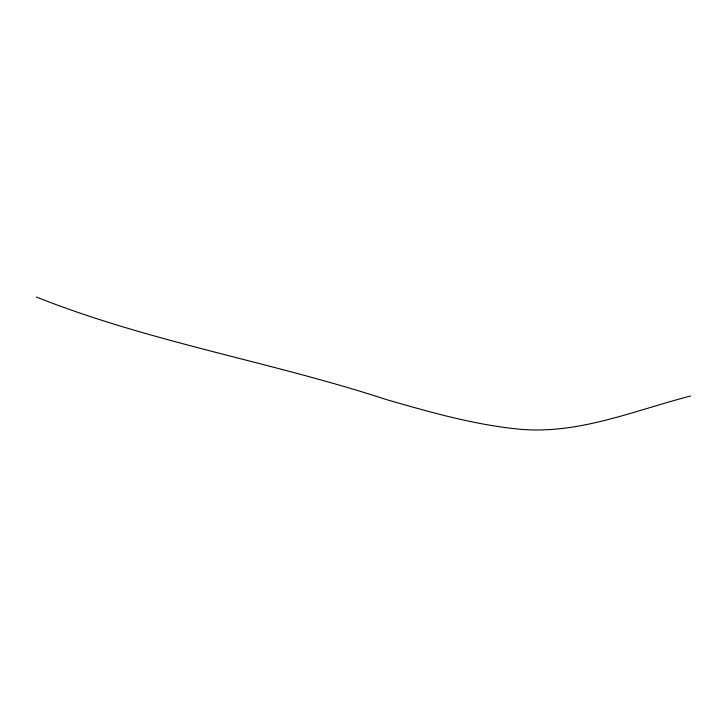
<?xml version="1.0" encoding="UTF-8"?>
<svg xmlns="http://www.w3.org/2000/svg" width="727" height="727" viewBox="0 0 727 727"><rect width="100%" height="100%" fill="white"/><g stroke="black" fill="none" stroke-linecap="round" stroke-linejoin="round"><path stroke-width="1.09" d="M690.65 395.988C634.317 410.464 578.001 434.919 518.624 429.121C473.486 424.632 429.675 412.055 386.228 399.532C270.644 361.673 149.68 342.099 36.35 297.034"/></g></svg>
